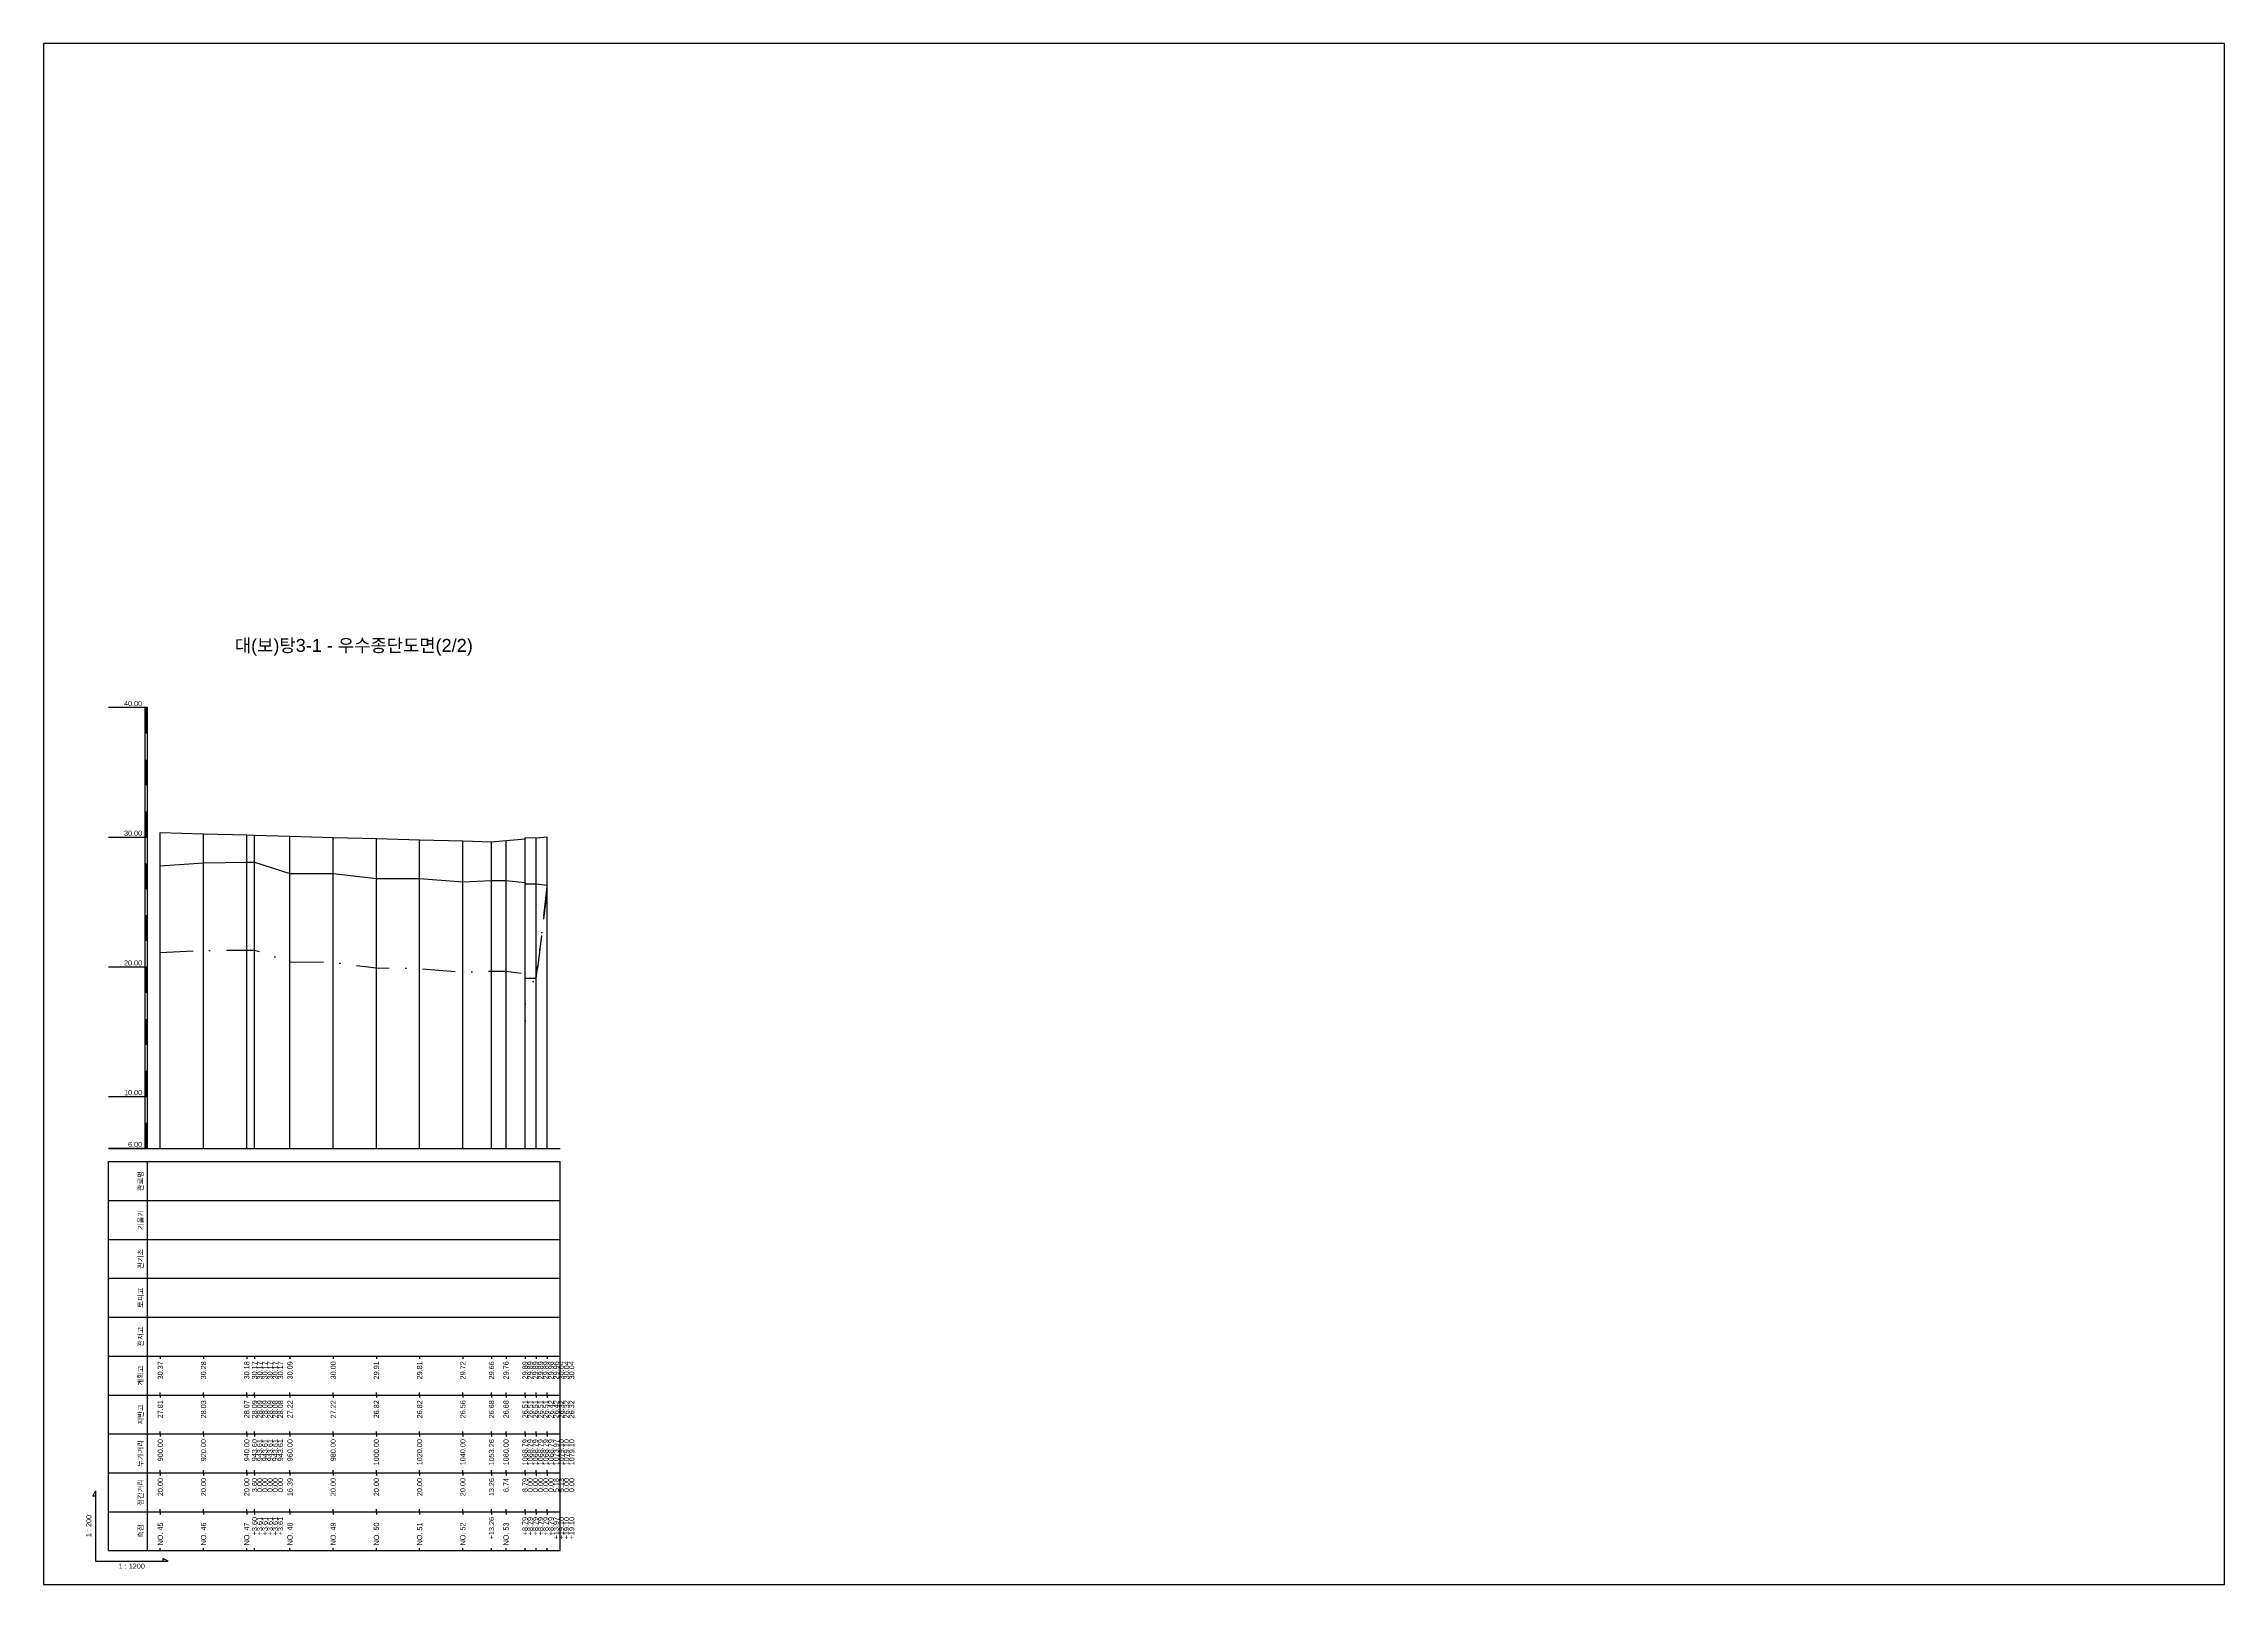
# Model space of a CAD drawing. Header units: millimetres. Extents: x -105495 to 3444, y -108190 to 2013.
# Drawn here: x 20 to 861, y -28980 to -28386 of the extents above; entities that cross this region are included whole.
import ezdxf
from ezdxf.enums import TextEntityAlignment as Align

# ---------------------------------------------------------------- set-up
doc = ezdxf.new("R2010")
doc.units = ezdxf.units.MM
for name, pattern in [('BORDER', [44.45, 12.7, -6.35, 12.7, -6.35, 0, -6.35]), ('DASHDOT', [25.4, 12.7, -6.35, 0, -6.35]), ('DIVIDE', [31.75, 12.7, -6.35, 0, -6.35, 0, -6.35])]:
    doc.linetypes.add(name, pattern=pattern)
for name, color, linetype in [('KZ_종단_계획선', 1, 'Continuous'), ('KZ_종단_노선명', 7, 'Continuous'), ('KZ_종단_도각', 7, 'Continuous'), ('KZ_종단_수직선', 7, 'Continuous'), ('KZ_종단_암선1', 56, 'DASHDOT'), ('KZ_종단_암선2', 4, 'DIVIDE'), ('KZ_종단_암선3', 6, 'BORDER'), ('KZ_종단_지반선', 3, 'Continuous'), ('KZ_종단_테이블문자', 7, 'Continuous'), ('KZ_종단_테이블선', 7, 'Continuous'), ('KZ_종단_폴대', 7, 'Continuous')]:
    doc.layers.add(name, color=color, linetype=linetype)
doc.styles.get("Standard").update_dxf_attribs({"font": 'arial.ttf'})

msp = doc.modelspace()

# ---------------------------------------------------------------- linework, layer by layer
at = {"layer": 'KZ_종단_계획선'}
msp.add_lwpolyline([(65, -28690.16), (65, -28690.16), (81.67, -28690.62), (98.33, -28691.08), (101.34, -28691.17), (101.34, -28691.17), (101.34, -28691.17), (101.34, -28691.17), (101.34, -28691.17), (101.34, -28691.17), (115, -28691.55), (131.67, -28692.01), (148.33, -28692.47), (165, -28692.93), (181.67, -28693.39), (192.72, -28693.7), (198.33, -28693.2), (205.66, -28692.56), (205.66, -28692.56), (205.66, -28692.56), (205.66, -28692.56), (205.66, -28692.56), (205.66, -28692.11), (209.98, -28692.18), (214.25, -28691.8)], dxfattribs=at)
at = {"layer": 'KZ_종단_도각'}
msp.add_lwpolyline([(20, -28980), (861, -28980), (861, -28386), (20, -28386)], close=True, dxfattribs=at)
at = {"layer": 'KZ_종단_수직선'}
for p, q in [((65, -28812), (65, -28690.16)), ((81.67, -28812), (81.67, -28690.62)), ((98.33, -28812), (98.33, -28691.08)), ((101.33, -28812), (101.33, -28691.17)), ((101.34, -28812), (101.34, -28691.17)), ((101.34, -28812), (101.34, -28691.17)), ((101.34, -28812), (101.34, -28691.17)), ((101.34, -28812), (101.34, -28691.17)), ((101.34, -28812), (101.34, -28691.17)), ((115, -28812), (115, -28691.55)), ((131.67, -28812), (131.67, -28692.01)), ((148.33, -28812), (148.33, -28692.47)), ((165, -28812), (165, -28692.93)), ((181.67, -28812), (181.67, -28693.39)), ((192.72, -28812), (192.72, -28693.7)), ((198.33, -28812), (198.33, -28693.2)), ((205.66, -28812), (205.66, -28692.11)), ((205.66, -28812), (205.66, -28692.56)), ((205.66, -28812), (205.66, -28692.56)), ((205.66, -28812), (205.66, -28692.56)), ((205.66, -28812), (205.66, -28692.56)), ((205.66, -28812), (205.66, -28692.56)), ((209.97, -28812), (209.97, -28692.18)), ((214.25, -28812), (214.25, -28691.8)), ((214.25, -28812), (214.25, -28691.8)), ((214.25, -28812), (214.25, -28691.8))]:
    msp.add_line(p, q, dxfattribs=at)
at = {"layer": 'KZ_종단_암선1', "flags": 128}
msp.add_lwpolyline([(65, -28736.45), (81.67, -28735.57), (98.33, -28735.51), (101.33, -28735.49), (101.34, -28735.49), (101.34, -28735.49), (101.34, -28735.49), (101.34, -28735.5), (101.34, -28735.5), (115, -28739.97), (131.67, -28740.16), (148.33, -28742.35), (165, -28742.54), (181.67, -28744), (192.72, -28743.55), (198.33, -28743.62), (205.66, -28744.55), (205.66, -28744.55), (205.66, -28744.55), (205.66, -28744.55), (205.66, -28744.55), (205.66, -28745.1), (209.97, -28745.1), (214.25, -28745.64), (214.25, -28745.64), (214.25, -28745.64)], dxfattribs=at)
at = {"layer": 'KZ_종단_암선2', "flags": 128}
msp.add_lwpolyline([(205.66, -28781.74), (205.66, -28781.74), (205.66, -28781.74), (205.66, -28781.74), (205.66, -28781.74), (205.66, -28746.26), (209.97, -28746.26), (214.25, -28711.1), (214.25, -28711.1), (214.25, -28711.1)], dxfattribs=at)
at = {"layer": 'KZ_종단_암선3', "flags": 128}
msp.add_lwpolyline([(205.66, -28782.58), (205.66, -28782.58), (205.66, -28782.58), (205.66, -28782.58), (205.66, -28782.58), (205.66, -28747.59), (209.97, -28747.6), (214.25, -28712.93), (214.25, -28712.93), (214.25, -28712.93)], dxfattribs=at)
at = {"layer": 'KZ_종단_지반선', "flags": 128}
msp.add_lwpolyline([(65, -28702.93), (81.67, -28701.87), (98.33, -28701.63), (101.33, -28701.57), (101.34, -28701.57), (101.34, -28701.57), (101.34, -28701.57), (101.34, -28701.58), (101.34, -28701.58), (115, -28705.9), (131.67, -28705.9), (148.33, -28707.91), (165, -28707.91), (181.67, -28709.19), (192.72, -28708.61), (198.33, -28708.61), (205.66, -28709.44), (205.66, -28709.44), (205.66, -28709.44), (205.66, -28709.44), (205.66, -28709.44), (205.66, -28709.92), (209.97, -28709.92), (214.25, -28710.4), (214.25, -28710.4), (214.25, -28710.4)], dxfattribs=at)
at = {"layer": 'KZ_종단_테이블선'}
for p, q in [((45, -28812), (219.25, -28812)), ((45, -28832), (45, -28817)), ((45, -28817), (219.25, -28817)), ((60, -28832), (60, -28817)), ((219.25, -28832), (219.25, -28817)), ((45, -28847), (45, -28832)), ((45, -28832), (219.25, -28832)), ((60, -28847), (60, -28832)), ((219.25, -28847), (219.25, -28832)), ((45, -28862), (45, -28847)), ((45, -28847), (219.25, -28847)), ((60, -28862), (60, -28847)), ((219.25, -28862), (219.25, -28847)), ((45, -28877), (45, -28862)), ((45, -28862), (219.25, -28862)), ((60, -28877), (60, -28862)), ((219.25, -28877), (219.25, -28862)), ((45, -28892), (45, -28877)), ((45, -28877), (219.25, -28877)), ((60, -28892), (60, -28877)), ((219.25, -28892), (219.25, -28877)), ((45, -28907), (45, -28892)), ((45, -28892), (219.25, -28892)), ((60, -28907), (60, -28892)), ((65, -28892), (65, -28893)), ((81.67, -28892), (81.67, -28893)), ((98.33, -28892), (98.33, -28893)), ((101.33, -28892), (101.33, -28893)), ((101.34, -28892), (101.34, -28893)), ((101.34, -28892), (101.34, -28893)), ((101.34, -28892), (101.34, -28893)), ((101.34, -28892), (101.34, -28893)), ((101.34, -28892), (101.34, -28893)), ((115, -28892), (115, -28893)), ((131.67, -28892), (131.67, -28893)), ((148.33, -28892), (148.33, -28893)), ((165, -28892), (165, -28893)), ((181.67, -28892), (181.67, -28893)), ((192.72, -28892), (192.72, -28893)), ((198.33, -28892), (198.33, -28893)), ((205.66, -28892), (205.66, -28893)), ((205.66, -28892), (205.66, -28893)), ((205.66, -28892), (205.66, -28893)), ((205.66, -28892), (205.66, -28893)), ((205.66, -28892), (205.66, -28893)), ((205.66, -28892), (205.66, -28893)), ((209.97, -28892), (209.97, -28893)), ((214.25, -28892), (214.25, -28893)), ((214.25, -28892), (214.25, -28893)), ((214.25, -28892), (214.25, -28893)), ((219.25, -28907), (219.25, -28892)), ((45, -28922), (45, -28907)), ((45, -28907), (219.25, -28907)), ((60, -28922), (60, -28907)), ((65, -28907), (65, -28906)), ((65, -28907), (65, -28908)), ((81.67, -28907), (81.67, -28906)), ((81.67, -28907), (81.67, -28908)), ((98.33, -28907), (98.33, -28906)), ((98.33, -28907), (98.33, -28908)), ((101.33, -28907), (101.33, -28906)), ((101.33, -28907), (101.33, -28908)), ((101.34, -28907), (101.34, -28906)), ((101.34, -28907), (101.34, -28906)), ((101.34, -28907), (101.34, -28906)), ((101.34, -28907), (101.34, -28906)), ((101.34, -28907), (101.34, -28906)), ((101.34, -28907), (101.34, -28908)), ((101.34, -28907), (101.34, -28908)), ((101.34, -28907), (101.34, -28908)), ((101.34, -28907), (101.34, -28908)), ((101.34, -28907), (101.34, -28908)), ((115, -28907), (115, -28906)), ((115, -28907), (115, -28908)), ((131.67, -28907), (131.67, -28906)), ((131.67, -28907), (131.67, -28908)), ((148.33, -28907), (148.33, -28906)), ((148.33, -28907), (148.33, -28908)), ((165, -28907), (165, -28906)), ((165, -28907), (165, -28908)), ((181.67, -28907), (181.67, -28906)), ((181.67, -28907), (181.67, -28908)), ((192.72, -28907), (192.72, -28906)), ((192.72, -28907), (192.72, -28908)), ((198.33, -28907), (198.33, -28906)), ((198.33, -28907), (198.33, -28908)), ((205.66, -28907), (205.66, -28906)), ((205.66, -28907), (205.66, -28906)), ((205.66, -28907), (205.66, -28906)), ((205.66, -28907), (205.66, -28906)), ((205.66, -28907), (205.66, -28906)), ((205.66, -28907), (205.66, -28906)), ((205.66, -28907), (205.66, -28908)), ((205.66, -28907), (205.66, -28908)), ((205.66, -28907), (205.66, -28908)), ((205.66, -28907), (205.66, -28908)), ((205.66, -28907), (205.66, -28908)), ((205.66, -28907), (205.66, -28908)), ((209.97, -28907), (209.97, -28906)), ((209.97, -28907), (209.97, -28908)), ((214.25, -28907), (214.25, -28906)), ((214.25, -28907), (214.25, -28906)), ((214.25, -28907), (214.25, -28906)), ((214.25, -28907), (214.25, -28908)), ((214.25, -28907), (214.25, -28908)), ((214.25, -28907), (214.25, -28908)), ((219.25, -28922), (219.25, -28907)), ((65, -28922), (65, -28921)), ((81.67, -28922), (81.67, -28921)), ((98.33, -28922), (98.33, -28921)), ((101.33, -28922), (101.33, -28921)), ((101.34, -28922), (101.34, -28921)), ((101.34, -28922), (101.34, -28921)), ((101.34, -28922), (101.34, -28921)), ((101.34, -28922), (101.34, -28921)), ((101.34, -28922), (101.34, -28921)), ((115, -28922), (115, -28921)), ((131.67, -28922), (131.67, -28921)), ((148.33, -28922), (148.33, -28921)), ((165, -28922), (165, -28921)), ((181.67, -28922), (181.67, -28921)), ((192.72, -28922), (192.72, -28921)), ((198.33, -28922), (198.33, -28921)), ((205.66, -28922), (205.66, -28921)), ((205.66, -28922), (205.66, -28921)), ((205.66, -28922), (205.66, -28921)), ((205.66, -28922), (205.66, -28921)), ((205.66, -28922), (205.66, -28921)), ((205.66, -28922), (205.66, -28921)), ((209.97, -28922), (209.97, -28921)), ((214.25, -28922), (214.25, -28921)), ((214.25, -28922), (214.25, -28921)), ((214.25, -28922), (214.25, -28921)), ((45, -28937), (45, -28922)), ((45, -28922), (219.25, -28922)), ((60, -28937), (60, -28922)), ((65, -28922), (65, -28923)), ((81.67, -28922), (81.67, -28923)), ((98.33, -28922), (98.33, -28923)), ((101.33, -28922), (101.33, -28923)), ((101.34, -28922), (101.34, -28923)), ((101.34, -28922), (101.34, -28923)), ((101.34, -28922), (101.34, -28923)), ((101.34, -28922), (101.34, -28923)), ((101.34, -28922), (101.34, -28923)), ((115, -28922), (115, -28923)), ((131.67, -28922), (131.67, -28923)), ((148.33, -28922), (148.33, -28923)), ((165, -28922), (165, -28923)), ((181.67, -28922), (181.67, -28923)), ((192.72, -28922), (192.72, -28923)), ((198.33, -28922), (198.33, -28923)), ((205.66, -28922), (205.66, -28923)), ((205.66, -28922), (205.66, -28923)), ((205.66, -28922), (205.66, -28923)), ((205.66, -28922), (205.66, -28923)), ((205.66, -28922), (205.66, -28923)), ((205.66, -28922), (205.66, -28923)), ((209.97, -28922), (209.97, -28923)), ((214.25, -28922), (214.25, -28923)), ((214.25, -28922), (214.25, -28923)), ((214.25, -28922), (214.25, -28923)), ((219.25, -28937), (219.25, -28922)), ((45, -28952), (45, -28937)), ((45, -28937), (219.25, -28937)), ((60, -28952), (60, -28937)), ((65, -28937), (65, -28936)), ((65, -28937), (65, -28938)), ((81.67, -28937), (81.67, -28936)), ((81.67, -28937), (81.67, -28938)), ((98.33, -28937), (98.33, -28936)), ((98.33, -28937), (98.33, -28938)), ((101.33, -28937), (101.33, -28936)), ((101.33, -28937), (101.33, -28938)), ((101.34, -28937), (101.34, -28936)), ((101.34, -28937), (101.34, -28936)), ((101.34, -28937), (101.34, -28936)), ((101.34, -28937), (101.34, -28936)), ((101.34, -28937), (101.34, -28936)), ((101.34, -28937), (101.34, -28938)), ((101.34, -28937), (101.34, -28938)), ((101.34, -28937), (101.34, -28938)), ((101.34, -28937), (101.34, -28938)), ((101.34, -28937), (101.34, -28938)), ((115, -28937), (115, -28936)), ((115, -28937), (115, -28938)), ((131.67, -28937), (131.67, -28936)), ((131.67, -28937), (131.67, -28938)), ((148.33, -28937), (148.33, -28936)), ((148.33, -28937), (148.33, -28938)), ((165, -28937), (165, -28936)), ((165, -28937), (165, -28938)), ((181.67, -28937), (181.67, -28936)), ((181.67, -28937), (181.67, -28938)), ((192.72, -28937), (192.72, -28936)), ((192.72, -28937), (192.72, -28938)), ((198.33, -28937), (198.33, -28936)), ((198.33, -28937), (198.33, -28938)), ((205.66, -28937), (205.66, -28936)), ((205.66, -28937), (205.66, -28936)), ((205.66, -28937), (205.66, -28936)), ((205.66, -28937), (205.66, -28936)), ((205.66, -28937), (205.66, -28936)), ((205.66, -28937), (205.66, -28936)), ((205.66, -28937), (205.66, -28938)), ((205.66, -28937), (205.66, -28938)), ((205.66, -28937), (205.66, -28938)), ((205.66, -28937), (205.66, -28938)), ((205.66, -28937), (205.66, -28938)), ((205.66, -28937), (205.66, -28938)), ((209.97, -28937), (209.97, -28936)), ((209.97, -28937), (209.97, -28938)), ((214.25, -28937), (214.25, -28936)), ((214.25, -28937), (214.25, -28936)), ((214.25, -28937), (214.25, -28936)), ((214.25, -28937), (214.25, -28938)), ((214.25, -28937), (214.25, -28938)), ((214.25, -28937), (214.25, -28938)), ((219.25, -28952), (219.25, -28937)), ((45, -28967), (45, -28952)), ((45, -28952), (219.25, -28952)), ((60, -28967), (60, -28952)), ((65, -28952), (65, -28951)), ((65, -28952), (65, -28953)), ((81.67, -28952), (81.67, -28951)), ((81.67, -28952), (81.67, -28953)), ((98.33, -28952), (98.33, -28951)), ((98.33, -28952), (98.33, -28953)), ((101.33, -28952), (101.33, -28951)), ((101.33, -28952), (101.33, -28953)), ((101.34, -28952), (101.34, -28951)), ((101.34, -28952), (101.34, -28951)), ((101.34, -28952), (101.34, -28951)), ((101.34, -28952), (101.34, -28951)), ((101.34, -28952), (101.34, -28951)), ((101.34, -28952), (101.34, -28953)), ((101.34, -28952), (101.34, -28953)), ((101.34, -28952), (101.34, -28953)), ((101.34, -28952), (101.34, -28953)), ((101.34, -28952), (101.34, -28953)), ((115, -28952), (115, -28951)), ((115, -28952), (115, -28953)), ((131.67, -28952), (131.67, -28951)), ((131.67, -28952), (131.67, -28953)), ((148.33, -28952), (148.33, -28951)), ((148.33, -28952), (148.33, -28953)), ((165, -28952), (165, -28951)), ((165, -28952), (165, -28953)), ((181.67, -28952), (181.67, -28951)), ((181.67, -28952), (181.67, -28953)), ((192.72, -28952), (192.72, -28951)), ((192.72, -28952), (192.72, -28953)), ((198.33, -28952), (198.33, -28951)), ((198.33, -28952), (198.33, -28953)), ((205.66, -28952), (205.66, -28951)), ((205.66, -28952), (205.66, -28951)), ((205.66, -28952), (205.66, -28951)), ((205.66, -28952), (205.66, -28951)), ((205.66, -28952), (205.66, -28951)), ((205.66, -28952), (205.66, -28951)), ((205.66, -28952), (205.66, -28953)), ((205.66, -28952), (205.66, -28953)), ((205.66, -28952), (205.66, -28953)), ((205.66, -28952), (205.66, -28953)), ((205.66, -28952), (205.66, -28953)), ((205.66, -28952), (205.66, -28953)), ((209.97, -28952), (209.97, -28951)), ((209.97, -28952), (209.97, -28953)), ((214.25, -28952), (214.25, -28951)), ((214.25, -28952), (214.25, -28951)), ((214.25, -28952), (214.25, -28951)), ((214.25, -28952), (214.25, -28953)), ((214.25, -28952), (214.25, -28953)), ((214.25, -28952), (214.25, -28953)), ((219.25, -28967), (219.25, -28952)), ((45, -28967), (219.25, -28967)), ((65, -28967), (65, -28966)), ((81.67, -28967), (81.67, -28966)), ((98.33, -28967), (98.33, -28966)), ((101.33, -28967), (101.33, -28966)), ((101.34, -28967), (101.34, -28966)), ((101.34, -28967), (101.34, -28966)), ((101.34, -28967), (101.34, -28966)), ((101.34, -28967), (101.34, -28966)), ((101.34, -28967), (101.34, -28966)), ((115, -28967), (115, -28966)), ((131.67, -28967), (131.67, -28966)), ((148.33, -28967), (148.33, -28966)), ((165, -28967), (165, -28966)), ((181.67, -28967), (181.67, -28966)), ((192.72, -28967), (192.72, -28966)), ((198.33, -28967), (198.33, -28966)), ((205.66, -28967), (205.66, -28966)), ((205.66, -28967), (205.66, -28966)), ((205.66, -28967), (205.66, -28966)), ((205.66, -28967), (205.66, -28966)), ((205.66, -28967), (205.66, -28966)), ((205.66, -28967), (205.66, -28966)), ((209.97, -28967), (209.97, -28966)), ((214.25, -28967), (214.25, -28966)), ((214.25, -28967), (214.25, -28966)), ((214.25, -28967), (214.25, -28966))]:
    msp.add_line(p, q, dxfattribs=at)
msp.add_lwpolyline([(40, -28946), (39, -28946), (40, -28944), (40, -28971), (68, -28971), (66, -28970), (66, -28971)], dxfattribs=at)
at = {"layer": 'KZ_종단_폴대'}
for p, q in [((60, -28642), (45, -28642)), ((60, -28692), (45, -28692)), ((60, -28742), (45, -28742)), ((60, -28792), (45, -28792)), ((60, -28812), (45, -28812))]:
    msp.add_line(p, q, dxfattribs=at)
at = {"layer": 'KZ_종단_폴대', "const_width": 1}
for points in [[(59.5, -28652), (59.5, -28642)], [(59.5, -28672), (59.5, -28662)], [(59.5, -28692), (59.5, -28682)], [(59.5, -28712), (59.5, -28702)], [(59.5, -28732), (59.5, -28722)], [(59.5, -28752), (59.5, -28742)], [(59.5, -28772), (59.5, -28762)], [(59.5, -28792), (59.5, -28782)], [(59.5, -28812), (59.5, -28802)]]:
    msp.add_lwpolyline(points, dxfattribs=at)
at = {"layer": 'KZ_종단_폴대'}
msp.add_lwpolyline([(60, -28812), (60, -28642), (59, -28642), (59, -28812), (60, -28812)], dxfattribs=at)

# ---------------------------------------------------------------- texts
at = {"layer": 'KZ_종단_노선명'}
msp.add_text('대(보)탕3-1 - 우수종단도면(2/2)', height=5, dxfattribs=at).set_placement((139.62, -28622), align=Align.BOTTOM_CENTER)
at = {"layer": 'KZ_종단_테이블문자'}
for s, p in [('30.37', (65, -28894)), ('30.28', (81.67, -28894)), ('30.18', (98.33, -28894)), ('30.17', (101.33, -28894)), ('30.17', (103.33, -28894)), ('30.17', (105.33, -28894)), ('30.17', (107.33, -28894)), ('30.17', (109.33, -28894)), ('30.17', (111.33, -28894)), ('30.09', (115, -28894)), ('30.00', (131.67, -28894)), ('29.91', (148.33, -28894)), ('29.81', (165, -28894)), ('29.72', (181.67, -28894)), ('29.66', (192.72, -28894)), ('29.76', (198.33, -28894)), ('29.89', (205.66, -28894)), ('29.89', (207.66, -28894)), ('29.89', (209.66, -28894)), ('29.89', (211.66, -28894)), ('29.89', (213.66, -28894)), ('29.98', (215.66, -28894)), ('29.96', (217.66, -28894)), ('30.04', (219.66, -28894)), ('30.04', (221.66, -28894)), ('30.04', (223.66, -28894)), ('27.81', (65, -28909)), ('28.03', (81.67, -28909)), ('28.07', (98.33, -28909)), ('28.09', (101.33, -28909)), ('28.09', (103.33, -28909)), ('28.09', (105.33, -28909)), ('28.09', (107.33, -28909)), ('28.08', (109.33, -28909)), ('28.08', (111.33, -28909)), ('27.22', (115, -28909)), ('27.22', (131.67, -28909)), ('26.82', (148.33, -28909)), ('26.82', (165, -28909)), ('26.56', (181.67, -28909)), ('26.68', (192.72, -28909)), ('26.68', (198.33, -28909)), ('26.51', (205.66, -28909)), ('26.51', (207.66, -28909)), ('26.51', (209.66, -28909)), ('26.51', (211.66, -28909)), ('26.51', (213.66, -28909)), ('26.42', (215.66, -28909)), ('26.42', (217.66, -28909)), ('26.32', (219.66, -28909)), ('26.32', (221.66, -28909)), ('26.32', (223.66, -28909)), ('900.00', (65, -28924)), ('920.00', (81.67, -28924)), ('940.00', (98.33, -28924)), ('943.60', (101.33, -28924)), ('943.61', (103.33, -28924)), ('943.61', (105.33, -28924)), ('943.61', (107.33, -28924)), ('943.61', (109.33, -28924)), ('943.61', (111.33, -28924)), ('960.00', (115, -28924)), ('980.00', (131.67, -28924)), ('1000.00', (148.33, -28924)), ('1020.00', (165, -28924)), ('1040.00', (181.67, -28924)), ('1053.26', (192.72, -28924)), ('1060.00', (198.33, -28924)), ('1068.79', (205.66, -28924)), ('1068.79', (207.66, -28924)), ('1068.79', (209.66, -28924)), ('1068.79', (211.66, -28924)), ('1068.79', (213.66, -28924)), ('1068.79', (215.66, -28924)), ('1073.97', (217.66, -28924)), ('1079.10', (219.66, -28924)), ('1079.10', (221.66, -28924)), ('1079.10', (223.66, -28924)), ('20.00', (65, -28939)), ('20.00', (81.67, -28939)), ('20.00', (98.33, -28939)), ('3.60', (101.33, -28939)), ('0.00', (103.33, -28939)), ('0.00', (105.33, -28939)), ('0.00', (107.33, -28939)), ('0.00', (109.33, -28939)), ('0.00', (111.33, -28939)), ('16.39', (115, -28939)), ('20.00', (131.67, -28939)), ('20.00', (148.33, -28939)), ('20.00', (165, -28939)), ('20.00', (181.67, -28939)), ('13.26', (192.72, -28939)), ('6.74', (198.33, -28939)), ('8.79', (205.66, -28939)), ('0.00', (207.66, -28939)), ('0.00', (209.66, -28939)), ('0.00', (211.66, -28939)), ('0.00', (213.66, -28939)), ('0.00', (215.66, -28939)), ('5.18', (217.66, -28939)), ('5.13', (219.66, -28939)), ('0.00', (221.66, -28939)), ('0.00', (223.66, -28939)), ('+3.60', (101.33, -28954)), ('+3.61', (103.33, -28954)), ('+3.61', (105.33, -28954)), ('+3.61', (107.33, -28954)), ('+3.61', (109.33, -28954)), ('+3.61', (111.33, -28954)), ('+13.26', (192.72, -28954)), ('+8.79', (205.66, -28954)), ('+8.79', (207.66, -28954)), ('+8.79', (209.66, -28954)), ('+8.79', (211.66, -28954)), ('+8.79', (213.66, -28954)), ('+8.79', (215.66, -28954)), ('+13.97', (217.66, -28954)), ('+19.10', (219.66, -28954)), ('+19.10', (221.66, -28954)), ('+19.10', (223.66, -28954))]:
    msp.add_text(s, height=2, rotation=90, dxfattribs=at).set_placement(p, align=Align.MIDDLE_RIGHT)
for s, p in [('NO. 45', (65, -28965)), ('NO. 46', (81.67, -28965)), ('NO. 47', (98.33, -28965)), ('NO. 48', (115, -28965)), ('NO. 49', (131.67, -28965)), ('NO. 50', (148.33, -28965)), ('NO. 51', (165, -28965)), ('NO. 52', (181.67, -28965)), ('NO. 53', (198.33, -28965))]:
    msp.add_text(s, height=2, rotation=90, dxfattribs=at).set_placement(p, align=Align.MIDDLE_LEFT)
at = {"layer": 'KZ_종단_테이블선'}
for s, p in [('관로명', (59, -28824.5)), ('기울기', (59, -28839.5)), ('관기초', (59, -28854.5)), ('토피고', (59, -28869.5)), ('관저고', (59, -28884.5)), ('계획고', (59, -28899.5)), ('지반고', (59, -28914.5)), ('누가거리', (59, -28929.5)), ('점간거리', (59, -28944.5)), ('1 : 200', (39, -28957.5)), ('측점', (59, -28959.5))]:
    msp.add_text(s, height=2, rotation=90, dxfattribs=at).set_placement(p, align=Align.BOTTOM_CENTER)
msp.add_text('1 : 1200', height=2, dxfattribs=at).set_placement((54, -28972), align=Align.TOP_CENTER)
at = {"layer": 'KZ_종단_폴대'}
for s, p in [('40.00', (58, -28642)), ('30.00', (58, -28692)), ('20.00', (58, -28742)), ('10.00', (58, -28792)), ('6.00', (58, -28812))]:
    msp.add_text(s, height=2, dxfattribs=at).set_placement(p, align=Align.BOTTOM_RIGHT)

doc.saveas('drawing.dxf')
